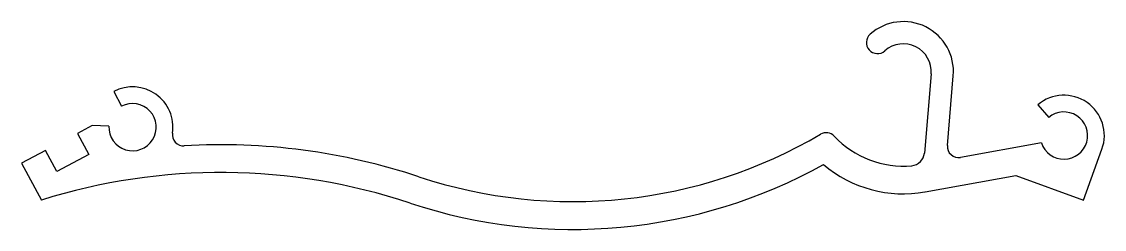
# Model space of a CAD drawing. Extents: x -49.4 to 49.4, y 8.7 to 27.7.
import ezdxf

# ---------------------------------------------------------------- set-up
doc = ezdxf.new("R2010")
doc.units = 0
doc.layers.get('0').update_dxf_attribs({"linetype": 'CONTINUOUS'})

msp = doc.modelspace()

# ---------------------------------------------------------------- linework, layer by layer
for p, q in [((33.564, 22.883), (32.954, 15.653)), ((35.051, 16.343), (35.589, 22.712)), ((-40.962, 21.273), (-40.252, 19.925)), ((43.302, 20.064), (44.285, 18.899)), ((-42.925, 18.158), (-44.268, 17.438)), ((-41.404, 18.099), (-42.925, 18.158)), ((-44.268, 17.438), (-43.235, 15.51)), ((-47.179, 15.879), (-49.361, 14.711)), ((-46.146, 13.951), (-47.179, 15.879)), ((43.625, 16.582), (36.243, 15.257)), ((47.467, 11.352), (49.143, 16)), ((-43.235, 15.51), (-46.146, 13.951)), ((-49.361, 14.711), (-47.562, 11.352)), ((33.008, 12.096), (41.283, 13.581)), ((41.283, 13.581), (47.467, 11.352))]:
    msp.add_line(p, q)
for centre, radius, start, end in [((31.033, 23.096), 4.572, 355.17633, 131.57424), ((28.673, 25.757), 1.016, 131.57481, 311.57481), ((31.033, 23.096), 2.54, 355.17534, 131.57379), ((-39.246, 18.015), 3.683, 351.52315, 117.76734), ((45.678, 17.249), 3.683, 340.17603, 130.17534), ((-39.246, 18.015), 2.159, 177.76734, 117.76734), ((45.678, 17.249), 2.159, 197.99886, 130.17534), ((-34.599, 17.322), 1.016, 171.52315, 273.36958), ((0.902, 55.657), 44.45, 251.59118, 300.52417), ((23.994, 16.492), 1.016, 43.1754, 120.52417), ((31.033, 23.096), 8.636, 223.1754, 275.10352), ((-31.183, -40.744), 57.15, 71.59118, 93.36666), ((36.064, 16.257), 1.016, 175.17693, 280.17534), ((31.688, 15.76), 1.27, 275.10352, 355.17716), ((-31.183, -40.744), 54.61, 71.59118, 107.45319), ((0.902, 55.657), 46.99, 251.59118, 299.1163), ((31.033, 23.096), 11.176, 229.44398, 280.17639)]:
    msp.add_arc(centre, radius, start, end)

doc.saveas('drawing.dxf')
